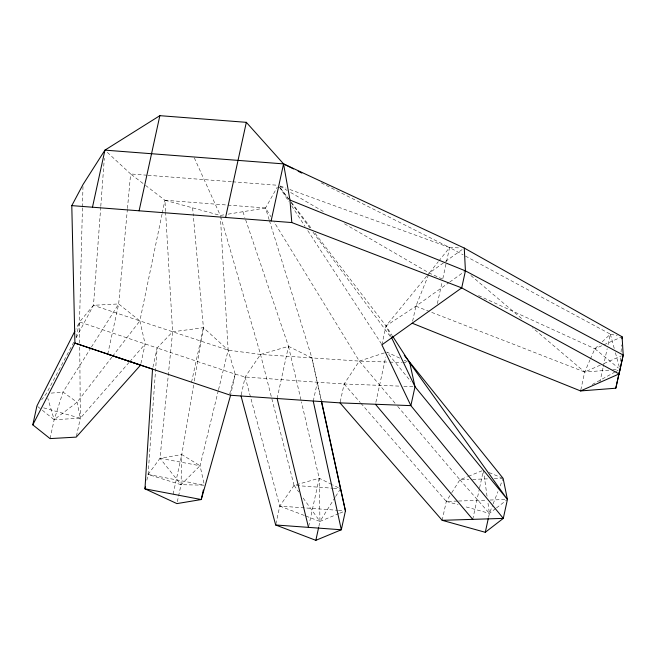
<?xml version="1.0" encoding="UTF-8"?>
<svg xmlns="http://www.w3.org/2000/svg" width="656" height="656" viewBox="0 0 656 656"><rect width="100%" height="100%" fill="white"/><g stroke="black" fill="none" stroke-linecap="round" stroke-linejoin="round"><path stroke-width="0.49" stroke-dasharray="3.28 2.46" d="M193.635 385.064L181.761 454.542L181.04 484.694L176.915 503.603M82.435 207.927L79.532 321.965L79.729 345.515M82.459 206.911L82.976 186.55M620.461 361.169L620.806 356.085M621.076 352.01L621.552 344.892M146.854 480.217L148.1 474.468L157.137 347.975L172.618 331.813L203.434 327.68L228.149 350.132L235.184 374.133L230.576 395.265M76.17 337.725L93.48 305.302L100.712 207.296M100.786 206.279L104.329 158.301M107.732 354.125L118.679 303.933L127.362 209.494M127.453 208.477L130.626 173.955L106.395 151.495M218.3 390.64L200.047 465.735L204.393 485.178L181.04 484.694L148.1 474.468L159.998 458.306L172.618 331.813L165.632 212.487M194.324 381.038L203.434 327.68L193.446 216.98M162.024 214.209L139.876 320.899L145.148 344.031L140.548 365.162M162.229 213.216L164.918 200.252L144.181 184.352M50.053 438.602L54.177 419.701L63.001 392.042L90.84 347.992M76.178 337.332L79.532 321.965L93.48 305.302L118.679 303.933L139.876 320.899L228.149 350.132L260.514 354.461L359.316 361.095L388.68 362.087M76.44 436.117L80.344 418.208L79.737 346.54M152.946 367.188L157.137 347.975L79.532 321.965L75.825 329.271M191.552 382.186L203.434 327.68M173.118 494.189L181.761 454.542L200.047 465.735L181.04 484.694L159.998 458.306L181.761 454.542M241.219 394.896L245.131 376.987L260.514 354.461L288.501 346.352L311.912 357.955L321.276 400.193M277.119 398.52L288.501 346.352L245.213 218.497M275.881 523.988L279.784 506.079L294.06 485.399L319.201 478.232L331.616 484.382M313.24 401.152L317.356 382.251L344.121 383.981L399.816 386.138M308.705 526.374L319.201 478.232L301.424 401.882M340.218 401.89L344.121 383.981L359.316 361.095L384.916 352.707M318.873 526.399L319.956 521.422L319.201 478.232M381.882 344.835L386.007 325.925L426.671 276.201M375.872 402.267L385.744 357.02M412.624 321.21L415.896 306.196L429.245 273.044L438.151 261.883M437.388 303.548L441.964 282.539M442.841 278.538L449.598 247.542L319.136 181.81M442.169 520.323L446.293 501.422L451.189 493.624M472.738 519.355L479.397 488.786M479.61 487.818L483.021 472.181M488.54 517.371L489.409 513.394L492.746 504.874M580.79 389.935L584.693 372.026L589.982 359.931M599.83 382.44L603.077 367.516M603.299 366.524L607.185 348.697M608.046 344.736L610.359 334.15L463.964 255.282M218.546 389.648L228.149 350.132L220.506 218.497M229.731 393.789L235.184 374.133L157.137 347.975M493.115 503.931L497.937 491.631M500.167 485.957L502.758 479.331M590.392 358.996L594.869 348.762L599.289 344.589M73.767 342.227L46.371 393.575L41.648 399.758M269.132 219.678L265.516 207.993L277.324 187.067M335.085 497.371L319.956 521.422L305.614 515.944M335.626 496.51L340.48 488.777L332.502 484.825M451.738 492.754L459.905 479.757L467.441 476.699M91.381 347.122L118.679 303.933M111.897 357.143L77.072 402.243L54.177 419.701L41.631 409.697M112.52 356.339L139.876 320.899L93.48 305.302M438.79 261.088L449.598 247.542L460.356 247.919M427.31 275.405L429.245 273.044L462.603 249.247M129.117 362.383L80.344 418.208L54.177 419.701L47.814 398.413M129.781 361.62L145.148 344.031M602.241 341.801L610.359 334.15L617.198 335.667M495.674 508.556L489.409 513.394L463.931 506.317M496.461 507.949L507.424 499.478M391.271 336.979L386.007 325.925L415.896 306.196L448.909 282.646M449.737 282.055L464.596 271.461M592.204 384.539L614.557 372.255M615.451 371.763L618.132 370.287M478.56 295.585L594.869 348.762L603.036 345.163M603.938 344.761L621.183 337.151M600.281 365.154L584.693 372.026L430.197 311.78M603.946 363.539L621.363 355.855M338.832 513.599L319.956 521.422L302.301 496.863M339.775 513.205L345.433 510.86M468.384 476.322L482.504 470.598M165.574 211.47L164.918 200.252L220.326 215.439L224.254 214.791M228.181 214.143L265.516 207.993L270.846 216.693M51.258 393.124L63.001 392.042L77.072 402.243L80.344 418.208L43.673 407.852M608.85 370.164L584.693 372.026L532.467 327.729M612.876 369.853L617.911 369.459M397.7 406.376L459.905 479.757L468.745 479.479M472.673 479.347L488.392 478.855M494.288 478.667L502.152 478.413M360.931 403.292L446.293 501.422L457.494 501.061M458.519 501.028L486.022 500.159M490.098 500.028L506.407 499.511M389.68 362.12L401.726 362.53M402.727 362.563L408.745 362.768M403.866 386.294L415.002 386.728M235.184 374.133L245.131 376.987L317.356 382.251M220.613 216.414L260.514 354.461L294.06 485.399L332.412 488.195M333.42 488.261L340.48 488.777M245.131 376.987L279.784 506.079L337.479 510.278M338.471 510.352L343.449 510.712M146.96 175.209L130.626 173.955L143.385 183.737M147.985 175.291L231.568 181.72M232.585 181.802L278.308 185.32M164.918 200.252L265.516 207.993M159.998 458.306L200.047 465.735M148.1 474.468L204.393 485.178M446.293 501.422L458.052 504.685M280.227 186.017L286 188.116M289.854 189.518L449.598 247.542L463.07 254.799M279.784 506.079L304.655 515.575M415.896 306.196L429.245 311.403M489.073 472.55L503.136 478.388M442.275 278.997L429.245 273.044L343.629 223.278M399.66 358.086L386.819 352.083L410.812 381.423M404.244 360.226L407.917 361.94M280.071 186.345L287.131 190.453M290.665 192.503L325.089 212.511M37.704 406.572L40.844 409.073M594.869 348.762L618.354 368.024M470.877 275.495L523.111 319.792M459.905 479.757L489.409 513.394L487.744 501.34M344.121 383.981L360.259 402.522M395.051 403.251L359.316 361.095L274.044 221.917M288.886 199.137L279.546 186.944L288.648 199.285M291.379 202.384L311.297 228.395M315.036 233.274L386.007 325.925L392.075 335.364M291.084 202.573L309.952 228.05M312.994 232.158L390.886 337.332M294.06 485.399L298.775 491.951M279.415 187.034L288.878 201.572M291.658 205.845L305.015 226.369M307.795 230.65L381.251 343.531M194.324 157.891L220.326 215.439M242.917 211.716L244.885 217.53M269.427 220.654L311.912 357.955L321.071 399.898M610.359 334.15L614.344 348.795M615.402 352.707L619.658 368.328M288.501 346.352L301.194 400.89M483.447 470.213L487.187 497.322M192.618 207.845L193.356 215.972"/><path stroke-width="0.98" d="M621.954 338.791L622.093 336.758L464.268 248.058L283.556 163.885L104.927 150.134L83.025 184.508L71.791 205.623L74.923 343.096L32.8 424.85L50.053 438.602L76.219 437.117L140.548 365.162L152.528 369.107L144.968 488.835L176.915 503.603L201.261 499.544L230.576 395.265L340.005 402.882L410.877 405.629L503.3 518.388L485.284 532.295L442.169 520.323L340.005 402.882M412.189 323.211L580.576 390.935L615.804 388.213L623.2 355.044L622.093 336.758M32.8 424.85L36.925 405.949L74.899 331.1M92.48 207.214L104.927 150.134L159.851 115.669L246.328 122.328L283.556 163.885L293.593 168.936M139.105 210.797L159.851 115.669M145.386 486.916L144.968 488.835L201.261 499.544L203.352 489.966M225.582 217.456L246.328 122.328M271.108 220.965L283.556 163.885L289.96 200.047L291.805 222.556L461.709 287.886L619.075 373.953L623.2 355.044L465.424 270.871L289.96 200.047M241.006 395.888L275.668 524.98L315.839 540.331L318.66 527.399M321.497 401.193L345.433 510.86L341.317 529.769L315.839 540.331M485.284 532.295L488.326 518.363M615.804 388.213L619.92 369.303M580.576 390.935L619.075 373.953M442.169 520.323L503.3 518.388L507.424 499.478L503.136 478.388L404.276 355.404M275.668 524.98L341.317 529.769L313.24 401.152M71.791 205.623L291.805 222.556M107.732 354.125L140.827 365.179M230.576 395.265L74.923 343.096L140.548 365.162M298.152 171.241L301.801 173.077M375.437 404.26L472.738 519.355M392.632 336.216L409.754 362.801L507.424 499.478L415.002 386.728L391.714 337.906M277.119 398.52L308.492 527.375M345.433 510.86L321.292 400.898M409.754 362.801L415.002 386.728L410.877 405.629L381.882 344.835L461.709 287.886L465.424 270.871L464.268 248.058"/></g></svg>
